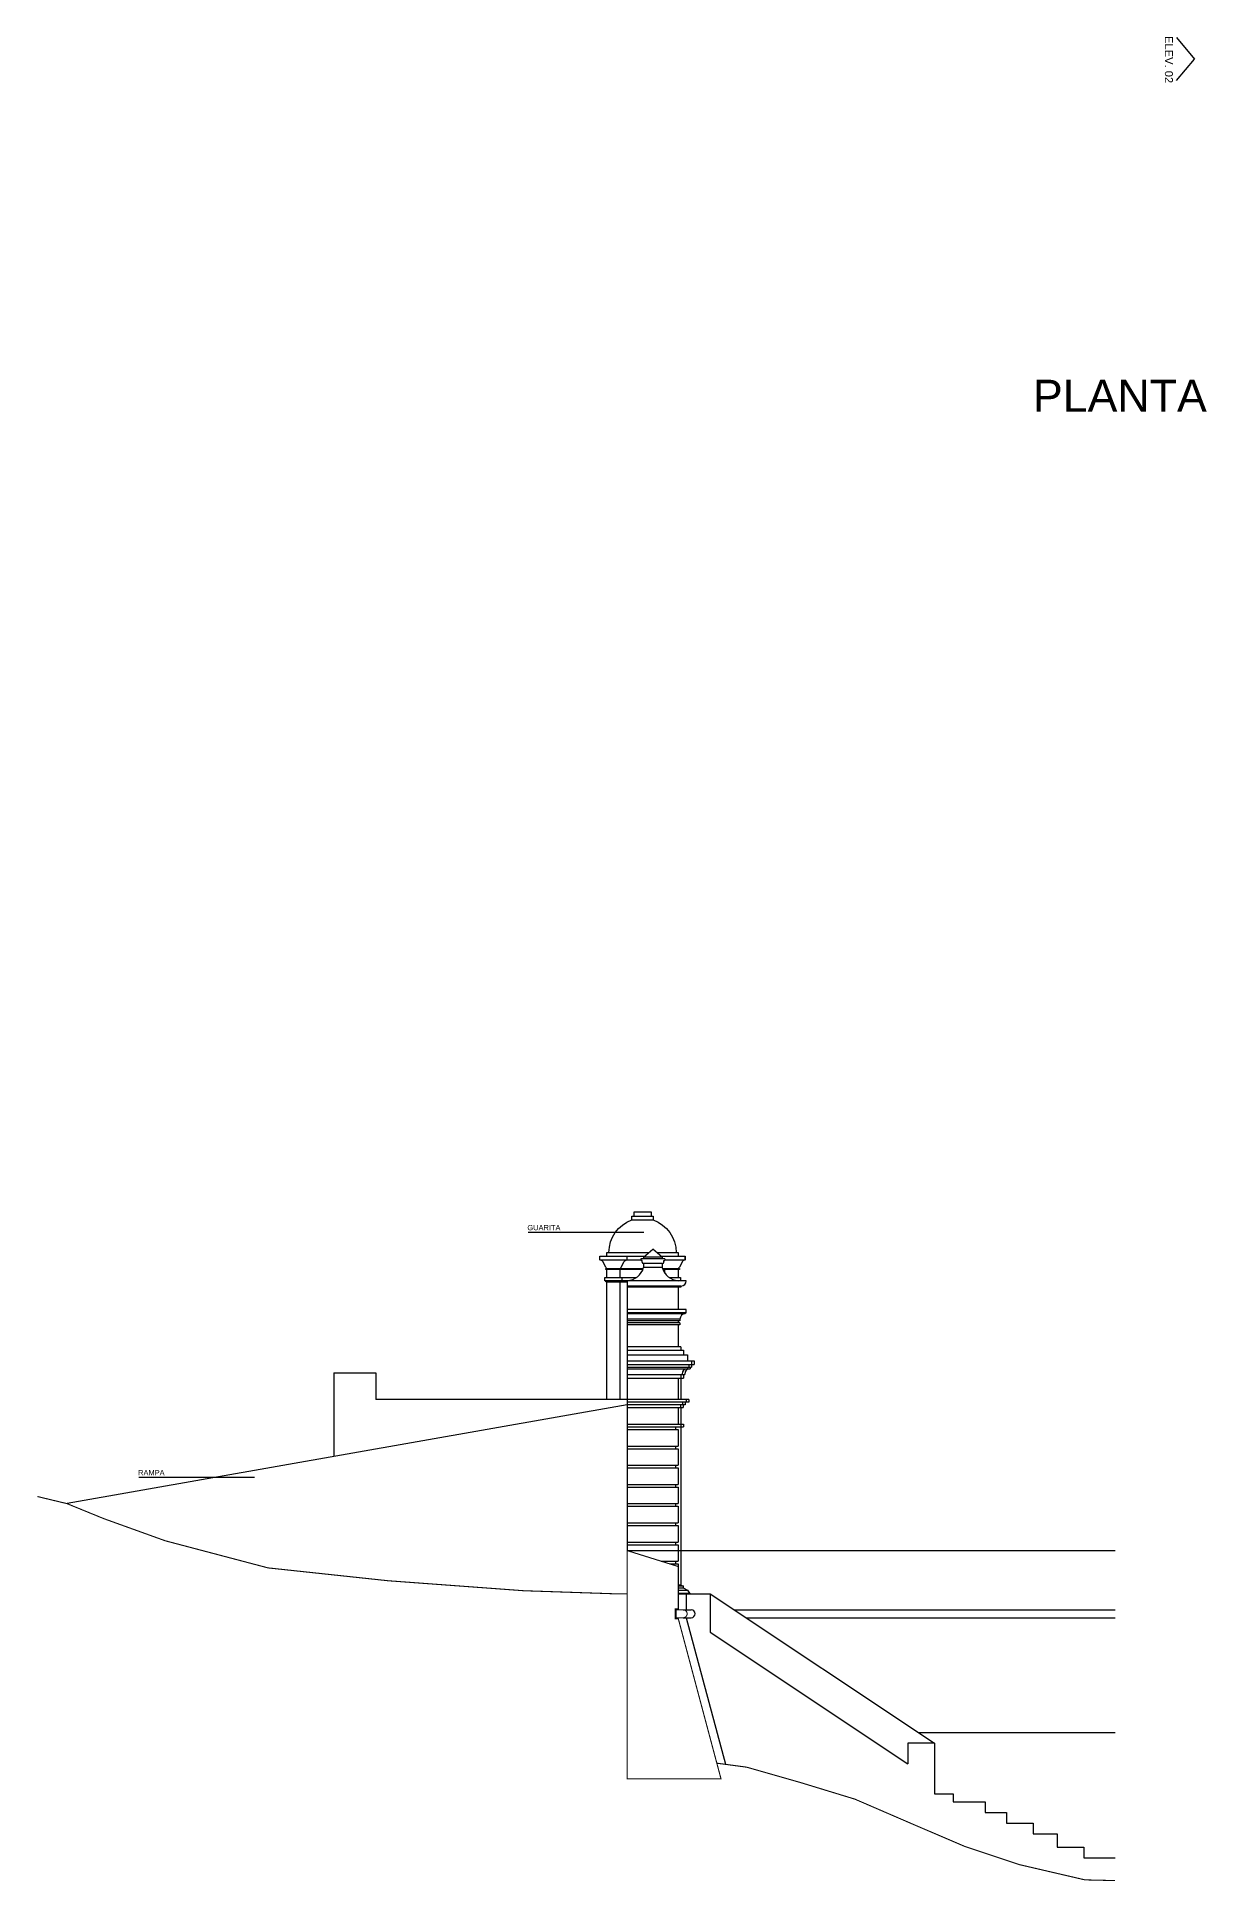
# Model space of a CAD drawing. Extents: x 1364 to 13318, y -13728 to -5941.
# Drawn here: x 8758 to 10952, y -10434 to -6976 of the extents above; entities that cross this region are included whole.
import ezdxf

# ---------------------------------------------------------------- set-up
doc = ezdxf.new("R2010")
doc.units = 0
doc.layers.add('PAREDE', color=7, linetype='CONTINUOUS')
doc.layers.add('PAREDE_FINA', color=7, linetype='CONTINUOUS')
doc.styles.add('TEXTO', font='ARIAL.TTF')

msp = doc.modelspace()

# ---------------------------------------------------------------- linework, layer by layer
at = {"layer": 'PAREDE', "const_width": 2}
for points in [[(9864.35, -9895.09), (9839.27, -9895.09), (9670.37, -9889.38), (9416.05, -9870.65), (9191.18, -9846.57), (8998.43, -9795.72), (8883.32, -9754.25), (8814.35, -9726.09), (8758.84, -9712.77)], [(10032.52, -10212.75), (10088.57, -10220.22), (10188.56, -10248.78), (10291.42, -10280.19), (10397.13, -10325.88), (10497.12, -10368.72), (10599.98, -10402.99), (10722.83, -10431.55), (10779.19, -10432.86)]]:
    msp.add_lwpolyline(points, dxfattribs=at)
msp.add_lwpolyline([(10040.35, -10242.09), (9864.35, -10242.09), (9864.35, -9814.09), (9960.35, -9844.09), (9960.35, -9923.09), (9954.35, -9923.09), (9954.35, -9942.09), (9960.35, -9942.09)], close=True, dxfattribs=at)
msp.add_lwpolyline([(9956.35, -9940.09), (9956.35, -9925.09), (9969.35, -9925.09, -1), (9969.35, -9940.09)], format="xyb", close=True, dxfattribs=at)
at = {"layer": 'PAREDE_FINA'}
for points in [[(10894.07, -6976.96), (10928.23, -7017.44)], [(10894.07, -7057.92), (10928.23, -7017.44)], [(9873.35, -9194.09), (9913.35, -9194.09)], [(9877.35, -9187.09), (9909.35, -9187.09)], [(9678.91, -9217.01), (9895.39, -9217.01)], [(9826.35, -9262.09), (9897.68, -9262.09)], [(9830.35, -9255.09), (9905.85, -9255.09)], [(9935.35, -9267.09), (9890.35, -9267.09)], [(9890.35, -9267.09), (9890.35, -9270.09)], [(9895.35, -9264.09), (9912.85, -9249.09)], [(9930.35, -9264.09), (9895.35, -9264.09)], [(9895.35, -9264.09), (9895.35, -9267.09)], [(9930.35, -9264.09), (9912.85, -9249.09)], [(9919.85, -9255.09), (9956.35, -9255.09)], [(9928.01, -9262.09), (9960.35, -9262.09)], [(9930.35, -9264.09), (9930.35, -9267.09)], [(9935.35, -9267.09), (9935.35, -9270.09)], [(9813.35, -9269.09), (9890.35, -9269.09)], [(9826.35, -9285.09), (9894.74, -9285.09)], [(9893.99, -9287.09), (9826.35, -9287.09)], [(9851.35, -9302.09), (9851.35, -9287.09)], [(9853.35, -9287.09), (9853.35, -9285.09)], [(9892.35, -9270.09), (9890.35, -9270.09)], [(9892.35, -9273.09), (9892.35, -9270.09)], [(9930.35, -9276.09), (9895.35, -9276.09)], [(9895.35, -9276.09), (9895.35, -9283.09)], [(9930.35, -9283.09), (9895.35, -9283.09)], [(9930.35, -9276.09), (9930.35, -9283.09)], [(9930.9, -9285.09), (9960.35, -9285.09)], [(9960.35, -9287.09), (9931.59, -9287.09)], [(9933.35, -9270.09), (9935.35, -9270.09)], [(9933.35, -9273.09), (9933.35, -9270.09)], [(9933.35, -9287.09), (9933.35, -9285.09)], [(9935.35, -9269.09), (9973.35, -9269.09)], [(9935.35, -9294.18), (9935.35, -9287.09)], [(9864.35, -9308.09), (9824.35, -9308.09)], [(9826.35, -9302.09), (9881.95, -9302.09)], [(9826.35, -9310.09), (9864.35, -9310.09)], [(9851.35, -9531.09), (9851.35, -9310.09)], [(9853.35, -9310.09), (9853.35, -9308.09)], [(9855.35, -9308.09), (9855.35, -9302.09)], [(9864.35, -9308.09), (9864.35, -9814.09)], [(9960.35, -9308.09), (9864.35, -9308.09)], [(9965.35, -9318.09), (9864.35, -9318.09)], [(9965.35, -9320.09), (9864.35, -9320.09)], [(9943.2, -9302.09), (9960.35, -9302.09)], [(9975.35, -9308.09), (9960.35, -9308.09)], [(9960.35, -9320.09), (9960.35, -9362.09)], [(9965.35, -9318.09), (9965.35, -9320.09)], [(9973.35, -9370.09), (9973.35, -9368.09), (9975.35, -9368.09), (9975.35, -9362.09), (9864.35, -9362.09)], [(9973.35, -9368.09), (9864.35, -9368.09)], [(9973.35, -9370.09), (9864.35, -9370.09)], [(9963.35, -9380.09), (9864.35, -9380.09)], [(9963.35, -9383.09), (9864.35, -9383.09)], [(9963.35, -9387.09), (9864.35, -9387.09)], [(9963.35, -9391.09), (9864.35, -9391.09)], [(9960.35, -9383.09), (9960.35, -9387.09)], [(9960.35, -9391.09), (9960.35, -9432.09)], [(9963.35, -9380.09), (9963.35, -9383.09)], [(9963.35, -9387.09), (9963.35, -9391.09)], [(9965.35, -9432.09), (9864.35, -9432.09)], [(9864.35, -9438.09), (9970.35, -9438.09)], [(9965.35, -9432.09), (9965.35, -9438.09)], [(9970.35, -9438.09), (9970.35, -9447.09)], [(9864.35, -9447.09), (9977.35, -9447.09)], [(9864.35, -9458.09), (9990.35, -9458.09)], [(9864.35, -9465.09), (9990.35, -9465.09)], [(9864.35, -9470.09), (9985.35, -9470.09)], [(9864.35, -9473.09), (9982.35, -9473.09)], [(9977.35, -9447.09), (9977.35, -9458.09)], [(9977.35, -9470.09), (9977.35, -9473.09)], [(9980.35, -9465.09), (9980.35, -9470.09)], [(9982.35, -9470.09), (9982.35, -9473.09)], [(9985.35, -9458.09), (9985.35, -9465.09)], [(9985.35, -9465.09), (9985.35, -9470.09)], [(9990.35, -9458.09), (9990.35, -9465.09)], [(9314.35, -9481.09), (9314.35, -9637.99)], [(9314.35, -9481.09), (9393.35, -9481.09)], [(9393.35, -9481.09), (9393.35, -9531.09)], [(9864.35, -9484.09), (9972.35, -9484.09)], [(9864.35, -9491.09), (9970.35, -9491.09)], [(9960.35, -9491.09), (9960.35, -9531.09)], [(9965.35, -9484.09), (9965.35, -9491.09)], [(9965.35, -9491.09), (9965.35, -9531.09)], [(9967.35, -9483.09), (9967.35, -9484.09)], [(9970.35, -9484.09), (9970.35, -9491.09)], [(9972.35, -9483.09), (9972.35, -9484.09)], [(9864.35, -9541.09), (8814.35, -9726.09)], [(9864.35, -9531.09), (9393.35, -9531.09)], [(9980.35, -9531.09), (9864.35, -9531.09)], [(9980.35, -9536.09), (9864.35, -9536.09)], [(9973.35, -9541.09), (9864.35, -9541.09)], [(9964.35, -9541.09), (9964.35, -9546.09)], [(9968.35, -9536.09), (9968.35, -9541.09)], [(9969.35, -9541.09), (9969.35, -9546.09)], [(9973.35, -9536.09), (9973.35, -9541.09)], [(9975.35, -9531.09), (9975.35, -9536.09)], [(9980.35, -9531.09), (9980.35, -9536.09)], [(9864.35, -9546.09), (9969.35, -9546.09)], [(9864.35, -9577.09), (9970.35, -9577.09)], [(9960.35, -9546.09), (9960.35, -9577.09)], [(9965.35, -9546.09), (9965.35, -9577.09)], [(9965.35, -9577.09), (9965.35, -9582.09)], [(9970.35, -9577.09), (9970.35, -9582.09)], [(9864.35, -9582.09), (9970.35, -9582.09)], [(9864.35, -9587.09), (9960.35, -9587.09)], [(9955.35, -9582.09), (9955.35, -9587.09)], [(9960.35, -9587.09), (9960.35, -9618.09)], [(9965.35, -9582.09), (9965.35, -9879.09)], [(9864.35, -9618.09), (9960.35, -9618.09)], [(9864.35, -9623.09), (9960.35, -9623.09)], [(9955.35, -9618.09), (9955.35, -9623.09)], [(9960.35, -9623.09), (9960.35, -9654.09)], [(8949.2, -9676.49), (9165.68, -9676.49)], [(9864.35, -9654.09), (9960.35, -9654.09)], [(9864.35, -9659.09), (9960.35, -9659.09)], [(9955.35, -9654.09), (9955.35, -9659.09)], [(9960.35, -9659.09), (9960.35, -9690.09)], [(9864.35, -9690.09), (9960.35, -9690.09)], [(9864.35, -9695.09), (9960.39, -9695.09)], [(9955.35, -9690.09), (9955.35, -9695.09)], [(9960.35, -9695.09), (9960.35, -9726.09)], [(9864.35, -9726.09), (9960.35, -9726.09)], [(9864.35, -9731.09), (9960.35, -9731.09)], [(9955.35, -9726.09), (9955.35, -9731.09)], [(9960.35, -9731.09), (9960.35, -9762.09)], [(9864.35, -9762.09), (9960.35, -9762.09)], [(9864.35, -9767.09), (9960.35, -9767.09)], [(9955.35, -9762.09), (9955.35, -9767.09)], [(9960.35, -9767.09), (9960.35, -9798.09)], [(9864.35, -9798.09), (9960.35, -9798.09)], [(9864.35, -9803.09), (9960.35, -9803.09)], [(9864.35, -9814.09), (10779.19, -9814.09)], [(9955.35, -9798.09), (9955.35, -9803.09)], [(9960.35, -9803.09), (9960.35, -9834.09)], [(9928.35, -9834.09), (9960.35, -9834.09)], [(9944.35, -9839.09), (9960.35, -9839.09)], [(9955.35, -9834.09), (9955.35, -9839.09)], [(9960.35, -9839.09), (9960.35, -9844.09)], [(9965.35, -9879.09), (9960.35, -9879.09)], [(9960.35, -9880.09), (9969.35, -9880.09)], [(9960.35, -9884.09), (9969.35, -9884.09)], [(9960.35, -9888.09), (9977.35, -9888.09)], [(9965.35, -9879.09), (9969.35, -9880.09)], [(9969.35, -9880.09), (9969.35, -9884.09)], [(9969.35, -9884.09), (9977.35, -9888.09)], [(9977.35, -9888.09), (9981.35, -9894.09)], [(9960.35, -9894.09), (9981.35, -9894.09)], [(9960.35, -9895.09), (10020.35, -9895.09)], [(9975.35, -9895.09), (9975.35, -9925.09)], [(9981.35, -9894.09), (9984.35, -9895.09)], [(10020.35, -9895.09), (10440.35, -10175.09)], [(10020.35, -9895.09), (10020.35, -9967.2)], [(9969.35, -9925.09), (9984.35, -9925.09)], [(9969.35, -9940.09), (9984.35, -9940.09)], [(9975.34, -9940.09), (10048.62, -10214.89)], [(10065.35, -9925.09), (10779.19, -9925.09)], [(10087.85, -9940.09), (10779.19, -9940.09)], [(10020.35, -9967.2), (10390.35, -10213.87)], [(10410.35, -10155.09), (10779.19, -10155.09)], [(10440.35, -10175.09), (10390.35, -10175.09), (10390.35, -10213.87)], [(10440.35, -10175.09), (10440.35, -10270.09), (10475.35, -10270.09), (10475.35, -10285.09), (10535.35, -10285.09), (10535.35, -10305.09), (10575.35, -10305.09), (10575.35, -10325.09), (10625.35, -10325.09), (10625.35, -10345.09), (10670.35, -10345.09), (10670.35, -10370.09), (10720.35, -10370.09), (10720.35, -10390.09), (10779.19, -10390.09)]]:
    msp.add_lwpolyline(points, dxfattribs=at)
for points in [[(9826.35, -9531.09), (9826.35, -9310.09), (9824.35, -9310.09), (9824.35, -9308.09), (9822.35, -9308.09), (9822.35, -9302.09), (9826.35, -9302.09), (9826.35, -9287.09), (9824.35, -9287.09), (9824.35, -9285.09), (9826.35, -9285.09, -0.1333619), (9824.2, -9282.79), (9818.65, -9272.29, 0.2780557), (9813.35, -9269.09), (9813.35, -9262.09), (9826.35, -9262.09), (9826.35, -9255.09), (9830.35, -9255.09, -0.3156473), (9873.35, -9194.09), (9873.35, -9187.09), (9877.35, -9187.09), (9877.35, -9179.09), (9909.35, -9179.09), (9909.35, -9187.09), (9913.35, -9187.09), (9913.35, -9194.09, -0.3156473), (9956.35, -9255.09), (9960.35, -9255.09), (9960.35, -9262.09), (9973.35, -9262.09)], [(9851.35, -9285.09, 0.1333619), (9853.49, -9282.79), (9859.04, -9272.29, -0.2780557), (9864.35, -9269.09), (9864.35, -9262.09)], [(9973.35, -9269.09), (9973.35, -9262.09), (9973.35, -9269.09, 0.2780557), (9968.04, -9272.29), (9962.49, -9282.79, -0.1333619), (9960.35, -9285.09), (9962.35, -9285.09), (9962.35, -9287.09), (9960.35, -9287.09), (9960.35, -9302.09), (9964.35, -9302.09), (9964.35, -9308.09), (9962.35, -9308.09)]]:
    msp.add_lwpolyline(points, format="xyb", dxfattribs=at)
for centre, radius, start, end in [((9862.63, -9274.24), 33.9, 272.90753, 344.86146), ((9895.35, -9273.09), 3, 180, 270), ((9930.35, -9273.09), 3, 270, 0), ((9962.15, -9275.42), 32.72, 193.55215, 266.83671), ((9965.35, -9308.09), 10, 270, 0), ((9973.35, -9380.09), 10, 90, 180), ((9977.35, -9483.09), 10, 90, 180), ((9982.35, -9483.09), 10, 90, 180), ((9984.35, -9932.59), 7.5, 270, 90)]:
    msp.add_arc(centre, radius, start, end, dxfattribs=at)

# ---------------------------------------------------------------- texts
at = {"layer": 'PAREDE_FINA', "style": 'TEXTO'}
msp.add_text('ELEV. 02', height=15, rotation=270, dxfattribs=at).set_placement((10872.53, -6974.25))
for s, height, p in [('PLANTA SUPERIOR', 60, (10625.08, -7678.8)), ('GUARITA', 10, (9677.31, -9213.56)), ('RAMPA', 10, (8947.6, -9673.03))]:
    msp.add_text(s, height=height, dxfattribs=at).set_placement(p)

doc.saveas('drawing.dxf')
